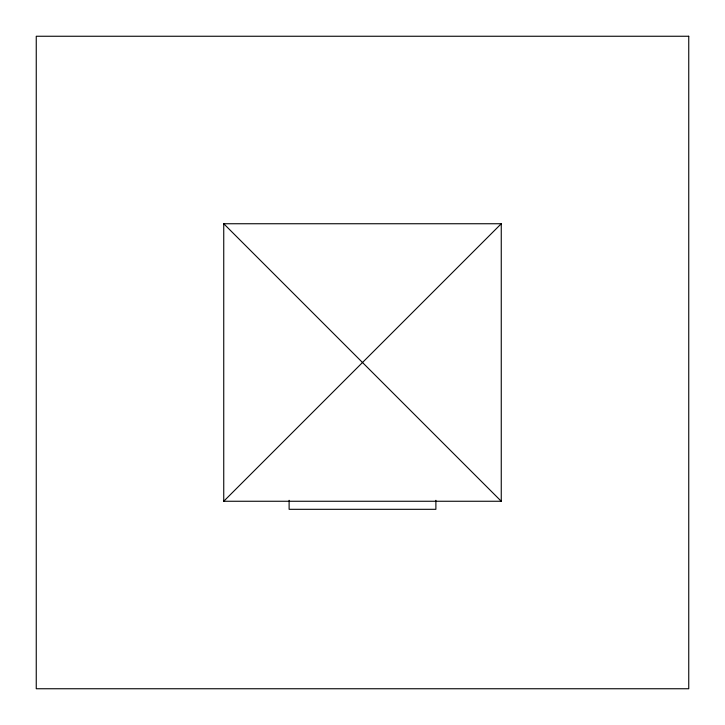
<?xml version="1.0" encoding="UTF-8"?>
<svg xmlns="http://www.w3.org/2000/svg" width="725" height="725" viewBox="0 0 725 725"><rect width="100%" height="100%" fill="white"/><g stroke="black" fill="none" stroke-linecap="round" stroke-linejoin="round"><path stroke-width="1.09" d="M223.744 501.256L501.256 223.744L223.744 223.744L223.744 501.256L501.256 501.256L501.256 223.744M223.744 223.744L501.256 501.256M435.888 500.313L435.888 509.312L289.112 509.312L289.112 500.313M688.75 36.25L36.25 36.25L36.25 688.75L688.75 688.75L688.75 36.25"/></g></svg>
